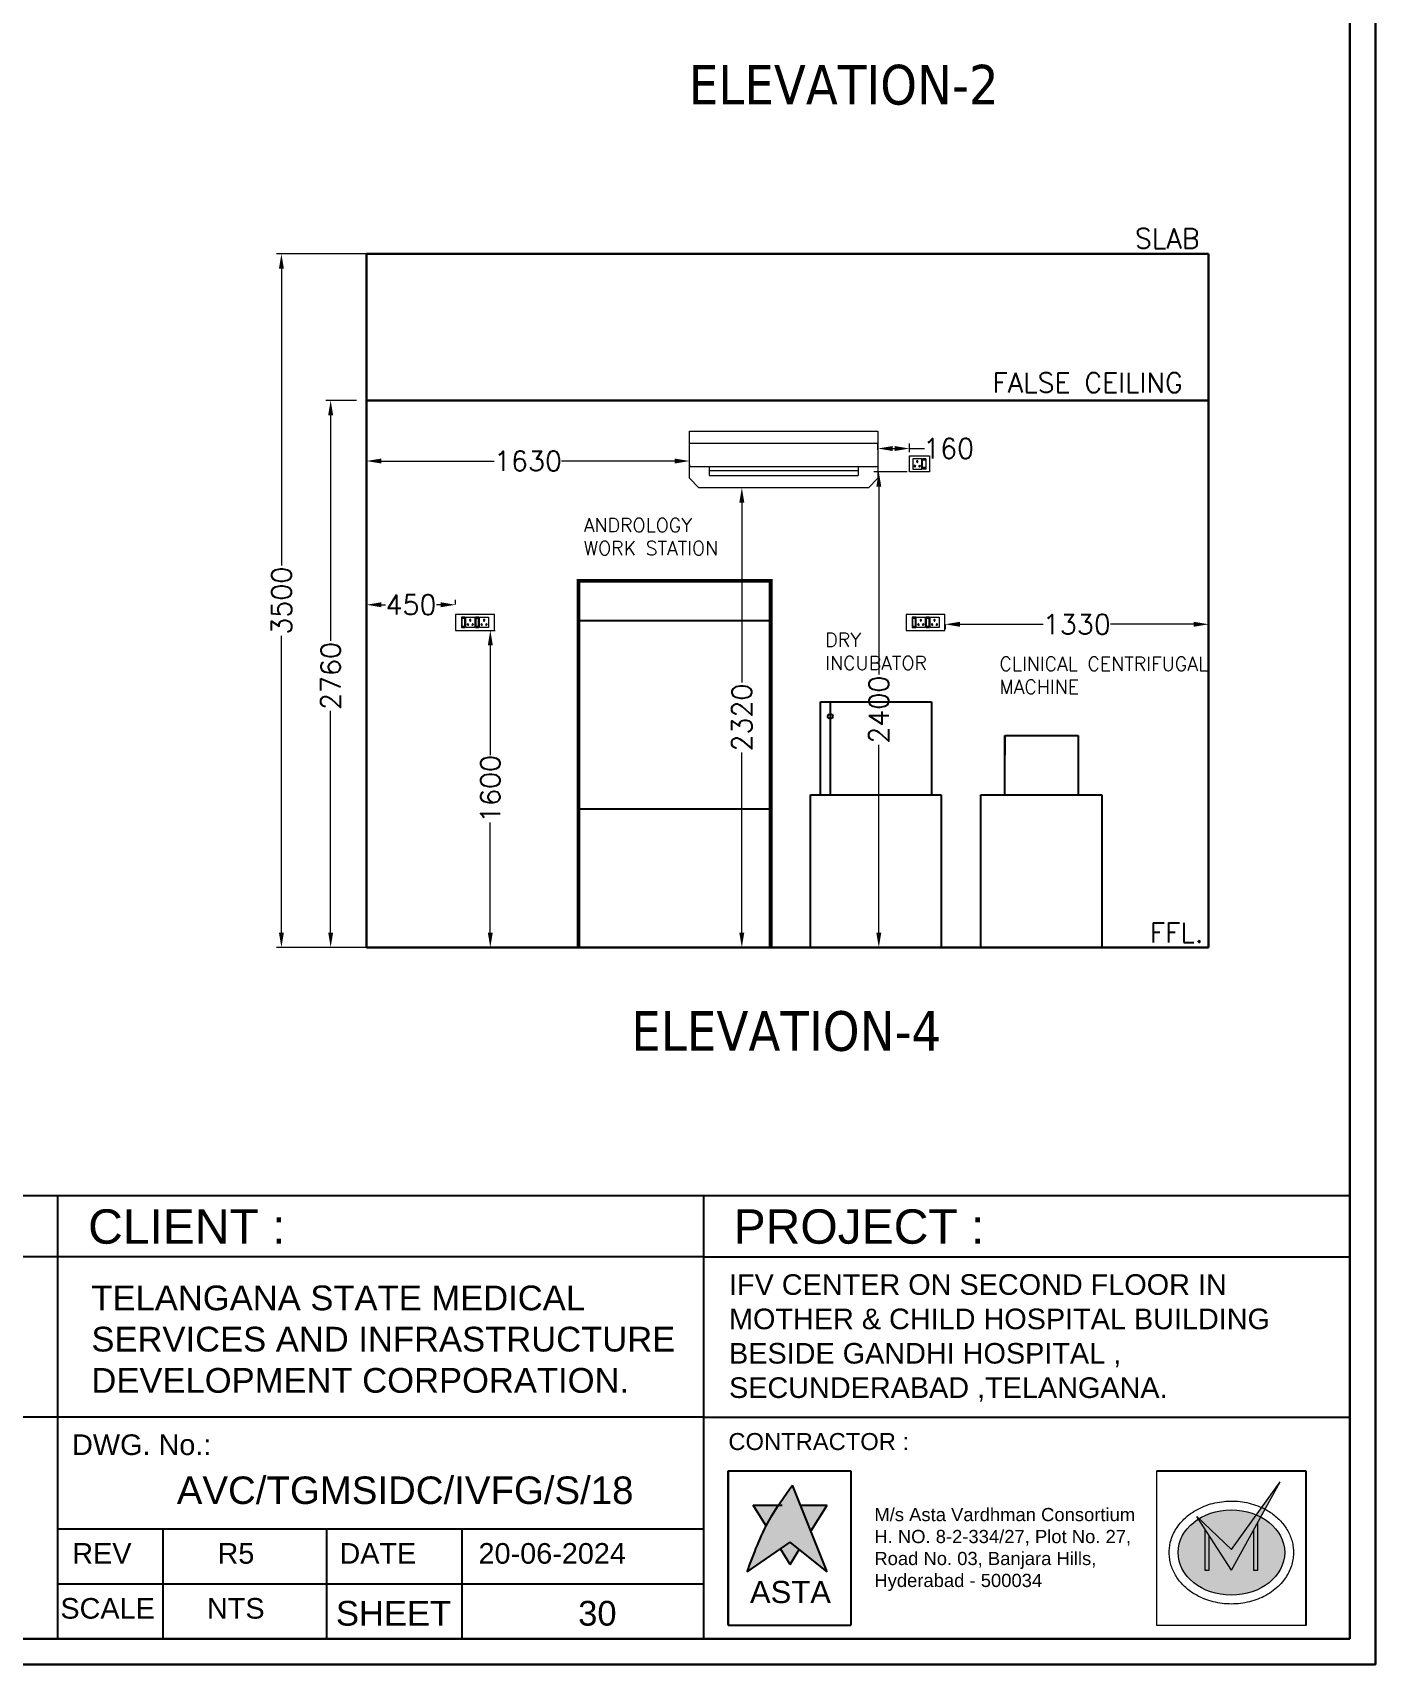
# Model space of a CAD drawing. Header units: millimetres. Extents: x 3552052 to 4144896, y -707811 to -630695.
# Drawn here: x 3991737 to 3998511, y -700712 to -692479 of the extents above; entities that cross this region are included whole.
import ezdxf
from ezdxf.enums import TextEntityAlignment as Align

# ---------------------------------------------------------------- set-up
doc = ezdxf.new("R2010")
doc.units = ezdxf.units.MM
doc.header["$LTSCALE"] = 6
doc.header["$MEASUREMENT"] = 0
doc.layers.get('0').update_dxf_attribs({"linetype": 'CONTINUOUS', "lineweight": 0})
doc.layers.get('Defpoints').update_dxf_attribs({"linetype": 'CONTINUOUS', "lineweight": 0})
for name, color, linetype, lineweight in [('0.0', 8, 'CONTINUOUS', 0), ('ELE-2NOS OF 6-16 RAW POWER SOCKET', 1, 'CONTINUOUS', 0), ('ELE-4M UPS P.SB', 3, 'CONTINUOUS', 0), ('ELE-SOCKET NMBERING', 7, 'CONTINUOUS', 9), ('EQP', 6, 'CONTINUOUS', 0), ('hatch', 252, 'CONTINUOUS', 0), ('HVAC', 3, 'CONTINUOUS', 15), ('HVAC_HI-WALL_1.5TR', 5, 'CONTINUOUS', 0), ('MEP_HVAC_RA_DUCT', 1, 'CONTINUOUS', 0), ('MEP_HVAC_TEXT', 7, 'CONTINUOUS', 0), ('TITLE', 7, 'CONTINUOUS', 0)]:
    doc.layers.add(name, color=color, linetype=linetype, lineweight=lineweight)
doc.layers.add('ELE-6A AC SOCKET', color=7, linetype='CONTINUOUS', lineweight=0, true_color=0x00ceb6)
doc.styles.add('Annotation', font='tahoma.ttf')
doc.styles.add('ARIAL', font='arial.ttf')
doc.styles.add('ROMANS', font='romans.shx')
doc.styles.get("Standard").update_dxf_attribs({"font": 'SIMPLEX'})
doc.dimstyles.new('AEPL1', dxfattribs={"dimtxt": 100, "dimasz": 75, "dimexe": 25, "dimexo": 50, "dimtad": 0, "dimdec": 0, "dimtxsty": 'ROMANS', "dimcen": 2.5, "dimclrd": 7, "dimclre": 7, "dimclrt": 7, "dimadec": 0, "dimazin": 0, "dimtfac": 1, "dimtdec": 0, "dimtmove": 0, "dimatfit": 3, "dimfxl": 1, "dimlwd": 0, "dimlwe": 0, "dimarcsym": 0})

# ---------------------------------------------------------------- blocks, each defined once
blk = doc.blocks.new('*D554')
at = {"layer": 'Defpoints', "color": 0, "transparency": 16777216}
for p in [(3993240.3, -694334.8), (3993420.6, -694334.8), (3993620, -697094.8)]:
    blk.add_point(p, dxfattribs=at)
at = {"layer": 'ELE-4M UPS P.SB', "color": 7, "lineweight": 0, "transparency": 16777216}
for p, q in [((3993370.6, -694334.8), (3993215.3, -694334.8)), ((3993240.3, -694409.8), (3993240.3, -695548)), ((3993240.3, -697019.8), (3993240.3, -695901.6)), ((3993570, -697094.8), (3993215.3, -697094.8))]:
    blk.add_line(p, q, dxfattribs=at)
at = {"layer": 'ELE-4M UPS P.SB', "color": 7, "transparency": 16777216}
for points in [[(3993227.8, -694409.8), (3993252.8, -694409.8), (3993240.3, -694334.8)], [(3993227.8, -697019.8), (3993252.8, -697019.8), (3993240.3, -697094.8)]]:
    blk.add_solid(points, dxfattribs=at)
at = {"layer": 'ELE-4M UPS P.SB', "color": 7, "lineweight": -3, "transparency": 16777216, "insert": (3993240.3, -695724.8), "char_height": 100, "attachment_point": 5, "rotation": 90, "style": 'ROMANS'}
blk.add_mtext('2760', dxfattribs=at)
blk = doc.blocks.new('*D555')
at = {"layer": 'Defpoints', "color": 0, "transparency": 16777216}
for p in [(3992991.9, -693594.8), (3993666.4, -693594.8), (3993620, -697094.8)]:
    blk.add_point(p, dxfattribs=at)
at = {"layer": 'ELE-4M UPS P.SB', "color": 7, "lineweight": 0, "transparency": 16777216}
for p, q in [((3993616.4, -693594.8), (3992966.9, -693594.8)), ((3992991.9, -693669.8), (3992991.9, -695168)), ((3992991.9, -697019.8), (3992991.9, -695521.6)), ((3993570, -697094.8), (3992966.9, -697094.8))]:
    blk.add_line(p, q, dxfattribs=at)
at = {"layer": 'ELE-4M UPS P.SB', "color": 7, "transparency": 16777216}
for points in [[(3992979.4, -693669.8), (3993004.4, -693669.8), (3992991.9, -693594.8)], [(3992979.4, -697019.8), (3993004.4, -697019.8), (3992991.9, -697094.8)]]:
    blk.add_solid(points, dxfattribs=at)
at = {"layer": 'ELE-4M UPS P.SB', "color": 7, "lineweight": -3, "transparency": 16777216, "insert": (3992991.9, -695344.8), "char_height": 100, "attachment_point": 5, "rotation": 90, "style": 'ROMANS'}
blk.add_mtext('3500', dxfattribs=at)
blk = doc.blocks.new('RTUH 6U')
at = {"layer": 'ELE-2NOS OF 6-16 RAW POWER SOCKET', "color": 30, "lineweight": 0, "ltscale": 300}
for p, q in [((-312, -26), (-227, -26)), ((-312, -124), (-312, -26)), ((-227, -124), (-312, -124)), ((-227, -26), (-227, -124)), ((-187, -26), (-221, -26)), ((-221, -26), (-221, -124)), ((-187, -124), (-221, -124)), ((-221, -124), (-187, -124)), ((-190, -37), (-218, -37)), ((-218, -37), (-218, -113)), ((-190, -40), (-218, -40)), ((-218, -113), (-190, -113)), ((-190, -113), (-190, -37)), ((-187, -124), (-187, -26)), ((-187, -124), (-187, -26)), ((-181, -124), (-181, -26)), ((-181, -26), (-96, -26)), ((-96, -124), (-181, -124)), ((-96, -26), (-96, -124)), ((-57, -26), (-91, -26)), ((-91, -26), (-91, -124)), ((-57, -124), (-91, -124)), ((-91, -124), (-57, -124)), ((-60, -37), (-88, -37)), ((-88, -37), (-88, -113)), ((-60, -40), (-88, -40)), ((-88, -113), (-60, -113)), ((-60, -113), (-60, -37)), ((-57, -124), (-57, -26)), ((-57, -124), (-57, -26))]:
    blk.add_line(p, q, dxfattribs=at)
blk.add_lwpolyline([(0, 0), (-368, 0), (-368, -150), (0, -150)], close=True, dxfattribs=at)
for centre, radius, start, end in [((-293, -56), 5.7, 87.49, 354.7311), ((-289, -52), 4.6, 284.9049, 157.3162), ((-269, -99), 6.62, 127.1584, 52.8416), ((-269, -92), 4.22, 341.4031, 198.5969), ((-249, -52), 4.6, 22.6838, 255.0951), ((-245, -56), 5.7, 185.2689, 92.51), ((-163, -56), 5.7, 87.49, 354.7311), ((-159, -52), 4.6, 284.9049, 157.3162), ((-139, -99), 6.62, 127.1584, 52.8416), ((-139, -92), 4.22, 341.4031, 198.5969), ((-119, -52), 4.6, 22.6838, 255.0951), ((-115, -56), 5.7, 185.2689, 92.51)]:
    blk.add_arc(centre, radius, start, end, dxfattribs=at)
blk = doc.blocks.new('FGF6')
at = {"layer": 'HVAC', "color": 5}
for p, q in [((3680007.2, -695087.1), (3680957.2, -695087.1)), ((3680007.2, -695206), (3680957.2, -695206))]:
    blk.add_line(p, q, dxfattribs=at)
at = {"layer": 'HVAC', "color": 8}
for p, q in [((3680106.6, -695206), (3680106.6, -695250.8)), ((3680106.6, -695226.3), (3680857.7, -695226.3)), ((3680106.6, -695250.8), (3680857.7, -695250.8)), ((3680857.7, -695206), (3680857.7, -695250.8))]:
    blk.add_line(p, q, dxfattribs=at)
at = {"layer": 'HVAC', "color": 5}
blk.add_lwpolyline([(3680007.2, -695026.4), (3680957.2, -695026.4), (3680957.2, -695264.8), (3680909.7, -695312.3), (3680054.7, -695312.3), (3680007.2, -695264.8)], close=True, dxfattribs=at)
blk = doc.blocks.new('EQ2WE')
at = {"layer": 'ELE-6A AC SOCKET', "lineweight": 0}
for p, q in [((-99, 170), (-215, 170)), ((-215, 170), (-215, 36)), ((-215, 36), (-99, 36)), ((-99, 36), (-99, 170)), ((-91, 36), (-91, 170)), ((-91, 170), (-45, 170)), ((-45, 170), (-91, 170)), ((-45, 36), (-91, 36)), ((-87, 51), (-87, 155)), ((-87, 155), (-48, 155)), ((-48, 55), (-87, 55)), ((-48, 51), (-87, 51)), ((-48, 155), (-48, 51)), ((-45, 170), (-45, 36)), ((-45, 170), (-45, 36))]:
    blk.add_line(p, q, dxfattribs=at)
blk.add_lwpolyline([(0, 0), (-257, 0), (-257, 206), (0, 206)], close=True, dxfattribs=at)
for centre, radius, start, end in [((-190, 77), 7.83, 5.2689, 272.51), ((-184, 72), 6.31, 202.6838, 75.0951), ((-157, 136), 9.08, 307.1584, 232.8416), ((-157, 127), 5.79, 161.4031, 18.5969), ((-130, 72), 6.31, 104.9049, 337.3162), ((-124, 77), 7.83, 267.49, 174.7311)]:
    blk.add_arc(centre, radius, start, end, dxfattribs=at)
blk = doc.blocks.new('*D556')
at = {"layer": 'Defpoints', "color": 0, "transparency": 16777216}
for p in [(3996160.6, -694577.2), (3996000.6, -694633.6), (3996160.6, -694644.8)]:
    blk.add_point(p, dxfattribs=at)
at = {"layer": 'ELE-4M UPS P.SB', "color": 7, "lineweight": 0, "transparency": 16777216}
for p, q in [((3996000.6, -694583.6), (3996000.6, -694552.2)), ((3996075.6, -694577.2), (3996085.6, -694577.2)), ((3996160.6, -694594.8), (3996160.6, -694552.2)), ((3996160.6, -694577.2), (3996235.6, -694577.2))]:
    blk.add_line(p, q, dxfattribs=at)
at = {"layer": 'ELE-4M UPS P.SB', "color": 7, "transparency": 16777216}
for points in [[(3996075.6, -694564.7), (3996075.6, -694589.7), (3996000.6, -694577.2)], [(3996085.6, -694564.7), (3996085.6, -694589.7), (3996160.6, -694577.2)]]:
    blk.add_solid(points, dxfattribs=at)
at = {"layer": 'ELE-4M UPS P.SB', "color": 7, "lineweight": -3, "transparency": 16777216, "insert": (3996357.6, -694577.2), "char_height": 100, "attachment_point": 5, "style": 'ROMANS'}
blk.add_mtext('160', dxfattribs=at)
blk = doc.blocks.new('*D557')
at = {"layer": 'Defpoints', "color": 0, "transparency": 16777216}
for p in [(3993420.6, -695365.5), (3993420.6, -695423), (3993870.6, -695414.8)]:
    blk.add_point(p, dxfattribs=at)
at = {"layer": 'ELE-4M UPS P.SB', "color": 7, "lineweight": 0, "transparency": 16777216}
for p, q in [((3993420.6, -695373), (3993420.6, -695340.5)), ((3993870.6, -695364.8), (3993870.6, -695340.5)), ((3993495.6, -695365.5), (3993516.4, -695365.5)), ((3993795.6, -695365.5), (3993774.8, -695365.5))]:
    blk.add_line(p, q, dxfattribs=at)
at = {"layer": 'ELE-4M UPS P.SB', "color": 7, "transparency": 16777216}
for points in [[(3993495.6, -695353), (3993495.6, -695378), (3993420.6, -695365.5)], [(3993795.6, -695353), (3993795.6, -695378), (3993870.6, -695365.5)]]:
    blk.add_solid(points, dxfattribs=at)
at = {"layer": 'ELE-4M UPS P.SB', "color": 7, "lineweight": -3, "transparency": 16777216, "insert": (3993645.6, -695365.5), "char_height": 100, "attachment_point": 5, "style": 'ROMANS'}
blk.add_mtext('450', dxfattribs=at)
blk = doc.blocks.new('*D558')
at = {"layer": 'Defpoints', "color": 0, "transparency": 16777216}
for p in [(3993870.6, -695494.8), (3993870.6, -697094.8), (3994045.7, -697094.8)]:
    blk.add_point(p, dxfattribs=at)
at = {"layer": 'ELE-4M UPS P.SB', "color": 7, "lineweight": 0, "transparency": 16777216}
for p, q in [((3993920.6, -695494.8), (3994070.7, -695494.8)), ((3994045.7, -695569.8), (3994045.7, -696125.2)), ((3994045.7, -697019.8), (3994045.7, -696464.5)), ((3993920.6, -697094.8), (3994070.7, -697094.8))]:
    blk.add_line(p, q, dxfattribs=at)
at = {"layer": 'ELE-4M UPS P.SB', "color": 7, "transparency": 16777216}
for points in [[(3994033.2, -695569.8), (3994058.2, -695569.8), (3994045.7, -695494.8)], [(3994033.2, -697019.8), (3994058.2, -697019.8), (3994045.7, -697094.8)]]:
    blk.add_solid(points, dxfattribs=at)
at = {"layer": 'ELE-4M UPS P.SB', "color": 7, "lineweight": -3, "transparency": 16777216, "insert": (3994045.7, -696294.8), "char_height": 100, "attachment_point": 5, "rotation": 90, "style": 'ROMANS'}
blk.add_mtext('1600', dxfattribs=at)
blk = doc.blocks.new('*D559')
at = {"layer": 'Defpoints', "color": 0, "transparency": 16777216}
for p in [(3996339.6, -695414.8), (3997669.6, -695414.8), (3997669.6, -695464.1)]:
    blk.add_point(p, dxfattribs=at)
at = {"layer": 'ELE-4M UPS P.SB', "color": 7, "lineweight": 0, "transparency": 16777216}
for p, q in [((3996339.6, -695464.8), (3996339.6, -695489.1)), ((3996414.6, -695464.1), (3996834.9, -695464.1)), ((3997594.6, -695464.1), (3997174.2, -695464.1)), ((3997669.6, -695464.8), (3997669.6, -695489.1))]:
    blk.add_line(p, q, dxfattribs=at)
at = {"layer": 'ELE-4M UPS P.SB', "color": 7, "transparency": 16777216}
for points in [[(3996414.6, -695451.6), (3996414.6, -695476.6), (3996339.6, -695464.1)], [(3997594.6, -695451.6), (3997594.6, -695476.6), (3997669.6, -695464.1)]]:
    blk.add_solid(points, dxfattribs=at)
at = {"layer": 'ELE-4M UPS P.SB', "color": 7, "lineweight": -3, "transparency": 16777216, "insert": (3997004.6, -695464.1), "char_height": 100, "attachment_point": 5, "style": 'ROMANS'}
blk.add_mtext('1330', dxfattribs=at)
blk = doc.blocks.new('*D560')
at = {"layer": 'Defpoints', "color": 0, "transparency": 16777216}
for p in [(3996199.4, -694694.8), (3996005.6, -697094.8), (3996160.6, -697094.8)]:
    blk.add_point(p, dxfattribs=at)
at = {"layer": 'ELE-4M UPS P.SB', "color": 7, "lineweight": 0, "transparency": 16777216}
for p, q in [((3996149.4, -694694.8), (3995980.6, -694694.8)), ((3996005.6, -694769.8), (3996005.6, -695718)), ((3996005.6, -697019.8), (3996005.6, -696071.6)), ((3996110.6, -697094.8), (3995980.6, -697094.8))]:
    blk.add_line(p, q, dxfattribs=at)
at = {"layer": 'ELE-4M UPS P.SB', "color": 7, "transparency": 16777216}
for points in [[(3995993.1, -694769.8), (3996018.1, -694769.8), (3996005.6, -694694.8)], [(3995993.1, -697019.8), (3996018.1, -697019.8), (3996005.6, -697094.8)]]:
    blk.add_solid(points, dxfattribs=at)
at = {"layer": 'ELE-4M UPS P.SB', "color": 7, "lineweight": -3, "transparency": 16777216, "insert": (3996005.6, -695894.8), "char_height": 100, "attachment_point": 5, "rotation": 90, "style": 'ROMANS'}
blk.add_mtext('2400', dxfattribs=at)
blk = doc.blocks.new('*D561')
at = {"layer": 'Defpoints', "color": 0, "transparency": 16777216}
for p in [(3995356.1, -694774.8), (3995314.5, -697094.8), (3995356.1, -697094.8)]:
    blk.add_point(p, dxfattribs=at)
at = {"layer": 'ELE-4M UPS P.SB', "color": 7, "lineweight": 0, "transparency": 16777216}
for p, q in [((3995306.1, -694774.8), (3995289.5, -694774.8)), ((3995314.5, -694849.8), (3995314.5, -695758)), ((3995314.5, -697019.8), (3995314.5, -696111.6)), ((3995306.1, -697094.8), (3995289.5, -697094.8))]:
    blk.add_line(p, q, dxfattribs=at)
at = {"layer": 'ELE-4M UPS P.SB', "color": 7, "transparency": 16777216}
for points in [[(3995302, -694849.8), (3995327, -694849.8), (3995314.5, -694774.8)], [(3995302, -697019.8), (3995327, -697019.8), (3995314.5, -697094.8)]]:
    blk.add_solid(points, dxfattribs=at)
at = {"layer": 'ELE-4M UPS P.SB', "color": 7, "lineweight": -3, "transparency": 16777216, "insert": (3995314.5, -695934.8), "char_height": 100, "attachment_point": 5, "rotation": 90, "style": 'ROMANS'}
blk.add_mtext('2320', dxfattribs=at)
blk = doc.blocks.new('*D562')
at = {"layer": 'Defpoints', "color": 0, "transparency": 16777216}
for p in [(3993420.6, -694608.2), (3993420.6, -694640.3), (3995050.6, -694608.2)]:
    blk.add_point(p, dxfattribs=at)
at = {"layer": 'ELE-4M UPS P.SB', "color": 7, "lineweight": 0, "transparency": 16777216}
for p, q in [((3993420.6, -694658.2), (3993420.6, -694665.3)), ((3993495.6, -694640.3), (3994065.9, -694640.3)), ((3994975.6, -694640.3), (3994405.2, -694640.3)), ((3995050.6, -694658.2), (3995050.6, -694665.3))]:
    blk.add_line(p, q, dxfattribs=at)
at = {"layer": 'ELE-4M UPS P.SB', "color": 7, "transparency": 16777216}
for points in [[(3993495.6, -694627.8), (3993495.6, -694652.8), (3993420.6, -694640.3)], [(3994975.6, -694627.8), (3994975.6, -694652.8), (3995050.6, -694640.3)]]:
    blk.add_solid(points, dxfattribs=at)
at = {"layer": 'ELE-4M UPS P.SB', "color": 7, "lineweight": -3, "transparency": 16777216, "insert": (3994235.6, -694640.3), "char_height": 100, "attachment_point": 5, "style": 'ROMANS'}
blk.add_mtext('1630', dxfattribs=at)
blk = doc.blocks.new('IVF-CONTRACTOR')
at = {"lineweight": -3, "true_color": 0x293189}
h = blk.add_hatch(color=177, dxfattribs=at)
h.dxf.hatch_style = 1
edge = h.paths.add_edge_path()
edge.add_spline(control_points=[(3037286, -1386527), (3037185, -1386667), (3036944, -1387001), (3036801, -1387388), (3036719, -1387609)], knot_values=[0, 0, 0, 0, 519.520055, 1226.818077, 1226.818077, 1226.818077, 1226.818077], degree=3, periodic=0)
edge.add_line((3036719, -1387609), (3037255, -1387240))
edge.add_line((3037255, -1387240), (3037717, -1387609))
edge.add_line((3037717, -1387609), (3037286, -1386527))
at = {"lineweight": -3, "true_color": 0xc7c8ca}
h = blk.add_hatch(color=9, dxfattribs=at)
h.dxf.hatch_style = 1
edge = h.paths.add_edge_path()
edge.add_spline(control_points=[(3036953, -1387033), (3036967, -1387008), (3037022, -1386919), (3037088, -1386836), (3037139, -1386779)], knot_values=[3356.588859, 3356.588859, 3356.588859, 3356.588859, 3831.174934, 5081.098827, 5081.098827, 5081.098827, 5081.098827], degree=3, periodic=0)
edge.add_line((3037139, -1386779), (3036793, -1386779))
edge.add_line((3036793, -1386779), (3036953, -1387033))
h.paths.add_polyline_path([(3037717, -1386779), (3037386, -1386779), (3037515, -1387102)])
h.paths.add_polyline_path([(3037370, -1387332), (3037255, -1387240), (3037134, -1387323), (3037255, -1387517)])
at = {"true_color": 0xed1f24}
h = blk.add_hatch(color=240, dxfattribs=at)
h.dxf.hatch_style = 1
edge = h.paths.add_edge_path()
edge.add_line((3042329, -1386921), (3042349, -1386951))
edge.add_ellipse((3042760, -1387369), major_axis=(-665, 0), ratio=0.800236, start_angle=-52.6357, end_angle=-51.8324, ccw=False)
edge.add_line((3042356, -1386946), (3042329, -1386921))
at = {"layer": '0.0', "true_color": 0xed1f24}
h = blk.add_hatch(color=240, dxfattribs=at)
h.dxf.hatch_style = 1
edge = h.paths.add_edge_path()
edge.add_line((3042760, -1387590), (3043125, -1386925))
edge.add_ellipse((3042760, -1387369), major_axis=(-665, 0), ratio=0.800236, start_angle=-123.3804, end_angle=-117.8517)
edge.add_line((3043070, -1386899), (3042760, -1387331))
edge.add_line((3042760, -1387331), (3042356, -1386946))
edge.add_ellipse((3042760, -1387369), major_axis=(-665, 0), ratio=0.800236, start_angle=-52.6357, end_angle=-51.8324)
edge.add_line((3042349, -1386951), (3042760, -1387590))
edge = h.paths.add_edge_path()
edge.add_spline(control_points=[(3043179, -1386828), (3043165, -1386821), (3043150, -1386814), (3043136, -1386807)], knot_values=[-2.156071, -2.156071, -2.156071, -2.156071, -2.090953, -2.090953, -2.090953, -2.090953], degree=3, periodic=0)
edge.add_line((3043136, -1386807), (3043070, -1386899))
edge.add_ellipse((3042760, -1387369), major_axis=(-665, 0), ratio=0.800236, start_angle=-123.3804, end_angle=-117.8517, ccw=False)
edge.add_line((3043125, -1386925), (3043179, -1386828))
edge = h.paths.add_edge_path()
edge.add_line((3043367, -1386486), (3043136, -1386807))
edge.add_spline(control_points=[(3043136, -1386807), (3043150, -1386814), (3043165, -1386821), (3043179, -1386828)], knot_values=[-2.156071, -2.156071, -2.156071, -2.156071, -2.090953, -2.090953, -2.090953, -2.090953], degree=3, periodic=0)
edge.add_line((3043179, -1386828), (3043367, -1386486))
at = {"layer": '0.0', "true_color": 0x139b48}
h = blk.add_hatch(color=114, dxfattribs=at)
h.dxf.hatch_style = 1
edge = h.paths.add_edge_path()
edge.add_ellipse((3042760, -1387369), major_axis=(-665, 0), ratio=0.800236, start_angle=-51.8324, end_angle=236.6196)
edge.add_line((3043125, -1386925), (3043091, -1386988))
edge.add_line((3043091, -1386988), (3043091, -1387590))
edge.add_line((3043091, -1387590), (3043036, -1387590))
edge.add_line((3043036, -1387590), (3043036, -1387088))
edge.add_line((3043036, -1387088), (3042760, -1387590))
edge.add_line((3042760, -1387590), (3042484, -1387160))
edge.add_line((3042484, -1387160), (3042484, -1387590))
edge.add_line((3042484, -1387590), (3042428, -1387590))
edge.add_line((3042428, -1387590), (3042428, -1387075))
edge.add_line((3042428, -1387075), (3042349, -1386951))
edge = h.paths.add_edge_path()
edge.add_ellipse((3042760, -1387369), major_axis=(-665, 0), ratio=0.800236, start_angle=-117.8517, end_angle=-52.6357)
edge.add_line((3042356, -1386946), (3042760, -1387331))
edge.add_line((3042760, -1387331), (3043070, -1386899))
at = {"layer": '0.0', "true_color": 0x000000}
h = blk.add_hatch(color=18, dxfattribs=at)
h.dxf.hatch_style = 1
h.paths.add_polyline_path([(3042484, -1387160), (3042428, -1387075), (3042428, -1387590), (3042484, -1387590)])
h.paths.add_polyline_path([(3043036, -1387590), (3043091, -1387590), (3043091, -1386988), (3043036, -1387088)])
at = {"lineweight": -3}
for p, q in [((3036484, -1386350), (3038013, -1386350)), ((3036484, -1388267), (3036484, -1386350)), ((3036485, -1386350), (3038009, -1386350)), ((3036485, -1388278), (3036485, -1386350)), ((3038013, -1386350), (3038013, -1388267)), ((3041829, -1386350), (3043688, -1386350)), ((3043688, -1386350), (3043688, -1388278)), ((3038011, -1388278), (3036483, -1388278))]:
    blk.add_line(p, q, dxfattribs=at)
at = {"color": 251, "lineweight": -3, "true_color": 0x636466}
for p, q in [((3037717, -1387609), (3037286, -1386527)), ((3036793, -1386779), (3037155, -1386779)), ((3036953, -1387033), (3036793, -1386779)), ((3037386, -1386779), (3037717, -1386779)), ((3037515, -1387102), (3037717, -1386779)), ((3036719, -1387609), (3037255, -1387240)), ((3037255, -1387517), (3037134, -1387323)), ((3037717, -1387609), (3037255, -1387240)), ((3037255, -1387517), (3037370, -1387332))]:
    blk.add_line(p, q, dxfattribs=at)
blk.add_spline([(3036719, -1387609), (3036998, -1386959), (3037286, -1386527)], degree=3, dxfattribs=at)
at = {"layer": '0.0'}
for p, q in [((3036485, -1386350), (3038009, -1386350)), ((3036485, -1388278), (3036485, -1386350)), ((3036485, -1388278), (3036485, -1386350)), ((3036485, -1386350), (3038009, -1386350)), ((3038013, -1386350), (3038013, -1388278)), ((3041829, -1386350), (3043688, -1386350)), ((3041829, -1388278), (3041829, -1386350)), ((3043688, -1386350), (3043688, -1388278)), ((3038009, -1388278), (3036485, -1388278)), ((3043688, -1388278), (3041829, -1388278))]:
    blk.add_line(p, q, dxfattribs=at)
at = {"layer": '0.0', "color": 18, "true_color": 0x000000}
for p, q in [((3042760, -1387590), (3043367, -1386486)), ((3042760, -1387331), (3043367, -1386486)), ((3042760, -1387590), (3042329, -1386921)), ((3042329, -1386921), (3042760, -1387331)), ((3043091, -1387590), (3043091, -1386988)), ((3042428, -1387075), (3042428, -1387590)), ((3042484, -1387590), (3042484, -1387160)), ((3043036, -1387088), (3043036, -1387590)), ((3042428, -1387590), (3042484, -1387590)), ((3043036, -1387590), (3043091, -1387590))]:
    blk.add_line(p, q, dxfattribs=at)
at = {"layer": '0.0'}
blk.add_ellipse((3042760, -1387369), major_axis=(-665, 0), ratio=0.800236, start_param=-3.141592653589793, end_param=3.141592653589793, dxfattribs=at)
blk.add_open_spline([(3043535, -1387369), (3043535, -1387353), (3043534, -1387336), (3043530, -1387296), (3043527, -1387272), (3043516, -1387226), (3043509, -1387202), (3043492, -1387157), (3043483, -1387135), (3043460, -1387092), (3043448, -1387071), (3043420, -1387031), (3043405, -1387011), (3043372, -1386974), (3043355, -1386956), (3043318, -1386922), (3043298, -1386906), (3043258, -1386875), (3043236, -1386861), (3043183, -1386829), (3043150, -1386812), (3043081, -1386783), (3043045, -1386771), (3042972, -1386750), (3042935, -1386742), (3042860, -1386731), (3042821, -1386728), (3042745, -1386726), (3042706, -1386727), (3042630, -1386735), (3042593, -1386741), (3042518, -1386757), (3042482, -1386768), (3042412, -1386794), (3042377, -1386809), (3042312, -1386843), (3042280, -1386862), (3042221, -1386905), (3042194, -1386928), (3042147, -1386974), (3042127, -1386996), (3042091, -1387042), (3042074, -1387067), (3042045, -1387117), (3042033, -1387143), (3042012, -1387197), (3042003, -1387225), (3041992, -1387276), (3041988, -1387299), (3041984, -1387347), (3041984, -1387371), (3041986, -1387418), (3041989, -1387442), (3041997, -1387489), (3042003, -1387512), (3042018, -1387557), (3042026, -1387580), (3042047, -1387623), (3042058, -1387645), (3042084, -1387686), (3042098, -1387706), (3042129, -1387744), (3042145, -1387762), (3042180, -1387798), (3042199, -1387814), (3042238, -1387846), (3042259, -1387861), (3042311, -1387894), (3042343, -1387912), (3042409, -1387944), (3042444, -1387957), (3042515, -1387980), (3042552, -1387989), (3042626, -1388003), (3042664, -1388007), (3042740, -1388012), (3042778, -1388012), (3042854, -1388008), (3042892, -1388003), (3042966, -1387989), (3043003, -1387980), (3043074, -1387958), (3043109, -1387944), (3043175, -1387913), (3043208, -1387895), (3043268, -1387856), (3043297, -1387834), (3043351, -1387787), (3043376, -1387761), (3043416, -1387713), (3043432, -1387690), (3043462, -1387643), (3043475, -1387619), (3043497, -1387569), (3043507, -1387543), (3043522, -1387491), (3043527, -1387464), (3043533, -1387415), (3043535, -1387392), (3043535, -1387369)], degree=3, knots=[-3.141593, -3.141593, -3.141593, -3.141593, -3.06788, -3.06788, -2.960953, -2.960953, -2.854026, -2.854026, -2.747099, -2.747099, -2.640172, -2.640172, -2.533245, -2.533245, -2.426319, -2.426319, -2.319392, -2.319392, -2.212465, -2.212465, -2.059875, -2.059875, -1.907286, -1.907286, -1.754697, -1.754697, -1.602107, -1.602107, -1.449518, -1.449518, -1.296928, -1.296928, -1.144339, -1.144339, -0.99175, -0.99175, -0.83916, -0.83916, -0.686571, -0.686571, -0.558641, -0.558641, -0.43071, -0.43071, -0.30278, -0.30278, -0.17485, -0.17485, -0.068516, -0.068516, 0.037819, 0.037819, 0.144154, 0.144154, 0.250488, 0.250488, 0.356823, 0.356823, 0.463157, 0.463157, 0.569492, 0.569492, 0.675826, 0.675826, 0.782161, 0.782161, 0.888495, 0.888495, 1.039928, 1.039928, 1.191361, 1.191361, 1.342794, 1.342794, 1.494227, 1.494227, 1.64566, 1.64566, 1.797093, 1.797093, 1.948526, 1.948526, 2.099959, 2.099959, 2.251392, 2.251392, 2.402825, 2.402825, 2.554258, 2.554258, 2.675591, 2.675591, 2.796924, 2.796924, 2.918258, 2.918258, 3.039591, 3.039591, 3.141593, 3.141593, 3.141593, 3.141593], dxfattribs=at)
at = {"lineweight": -3, "attachment_point": 1, "style": 'ARIAL'}
for s, width, gutter_width, insert, char_height in [('{\\C256;CONTRACTOR :}', 3919.85, 1060, (3036485, -1385878), 212.06), ('{\\C256;M/s Asta Vardhman Consortium\\PH. NO. 8-2-334/27, Plot No. 27, Road No. 03, Banjara Hills, Hyderabad - 500034}', 3696.75, 822, (3038306, -1386813), 164.38)]:
    blk.add_mtext_dynamic_manual_height_columns(s, width=width, gutter_width=gutter_width, heights=[0], dxfattribs=dict(at, insert=insert, char_height=char_height))
at = {"lineweight": 100, "insert": (3036754, -1387723), "char_height": 276.9, "attachment_point": 1, "style": 'ARIAL'}
blk.add_mtext_dynamic_manual_height_columns('ASTA', width=997.56, gutter_width=254, heights=[0], dxfattribs=at)

msp = doc.modelspace()

# ---------------------------------------------------------------- linework, layer by layer
at = {"lineweight": -3}
for p, q in [((3998381, -698347.8), (3986140.1, -698347.8)), ((3991864.7, -700582.9), (3991864.7, -698347.8))]:
    msp.add_line(p, q, dxfattribs=at)
at = {"color": 7, "lineweight": 30}
msp.add_line((3998381, -700582.9), (3991864.7, -700582.9), dxfattribs=at)
for points in [[(3998510.5, -681473.6), (3998510.5, -700712.4), (3986010.5, -700712.4), (3986010.5, -681473.6)], [(3998381, -681603.1), (3998381, -700582.9), (3986140.1, -700582.9), (3986140.1, -681603.1)]]:
    msp.add_lwpolyline(points, close=True, dxfattribs=at)
at = {"layer": 'EQP', "lineweight": -3}
for p, q in [((3994490.6, -695444.8), (3995460.6, -695444.8)), ((3995710.6, -696324.8), (3995710.6, -695854.8)), ((3995710.6, -695854.8), (3996270.6, -695854.8)), ((3995710.6, -695854.8), (3995760.6, -695854.8)), ((3995760.6, -695854.8), (3995760.6, -696324.8)), ((3996270.6, -695854.8), (3996270.6, -696324.8)), ((3996640.6, -696324.8), (3996640.6, -696024.8)), ((3996640.6, -696024.8), (3997010.6, -696024.8)), ((3996640.6, -696024.8), (3996640.6, -696124.8)), ((3997010.6, -696024.8), (3997010.6, -696324.8)), ((3995660.6, -697094.8), (3995660.6, -696324.8)), ((3995660.6, -696324.8), (3996320.6, -696324.8)), ((3995660.6, -696324.8), (3995710.6, -696324.8)), ((3996320.6, -696324.8), (3996320.6, -697094.8)), ((3996520.6, -697094.8), (3996520.6, -696324.8)), ((3996520.6, -696324.8), (3997130.6, -696324.8)), ((3996520.6, -696324.8), (3996640.6, -696324.8)), ((3997130.6, -696324.8), (3997130.6, -697094.8)), ((3994490.6, -696394.8), (3995460.6, -696394.8)), ((3996320.6, -697094.8), (3996520.6, -697094.8))]:
    msp.add_line(p, q, dxfattribs=at)
at = {"layer": 'EQP', "lineweight": -3, "const_width": 20}
msp.add_lwpolyline([(3994490.6, -697094.8), (3994490.6, -695244.8), (3995460.6, -695244.8), (3995460.6, -697094.8)], dxfattribs=at)
at = {"layer": 'EQP', "lineweight": -3}
msp.add_circle((3995760.6, -695928.8), 12.5, dxfattribs=at)
at = {"layer": 'hatch', "color": 7, "lineweight": 30}
msp.add_line((3998381, -698347.2), (3998381, -700582.9), dxfattribs=at)
at = {"layer": 'MEP_HVAC_RA_DUCT', "color": 7, "lineweight": 30}
for p, q in [((3993420.6, -693594.8), (3993420.6, -697094.8)), ((3997669.6, -693594.8), (3997669.6, -697094.8))]:
    msp.add_line(p, q, dxfattribs=at)
for points in [[(3997669.6, -693594.8), (3993420.6, -693594.8)], [(3995730.6, -694334.8), (3993420.6, -694334.8)], [(3997669.6, -694334.8), (3995730.6, -694334.8)], [(3997669.6, -697094.8), (3993420.6, -697094.8)]]:
    msp.add_lwpolyline(points, dxfattribs=at)
at = {"layer": 'MEP_HVAC_TEXT', "lineweight": -3}
for p, q in [((3994490.6, -695244.8), (3994490.6, -695444.8)), ((3994490.6, -697094.8), (3994490.6, -696394.8)), ((3995121.4, -698347.8), (3995121.4, -700582.9)), ((3991864.7, -698655.8), (3988118.6, -698655.8)), ((3995121.4, -698655.8), (3991864.7, -698655.8)), ((3995121.4, -698655.8), (3998381, -698655.8)), ((3991864.7, -699465), (3988118.6, -699465)), ((3995121.4, -699465.3), (3991861.8, -699465)), ((3995121.4, -699465.3), (3998381, -699465)), ((3991864.7, -700028), (3995121.4, -700028)), ((3992394.1, -700028), (3992394.1, -700582.9)), ((3993218.7, -700028), (3993218.7, -700582.9)), ((3993902.8, -700028), (3993902.8, -700582.9)), ((3991864.7, -700305.5), (3995121.4, -700305.5))]:
    msp.add_line(p, q, dxfattribs=at)

# ---------------------------------------------------------------- block references
at = {"color": 240, "lineweight": -3, "true_color": 0xed1f24, "xscale": 0.4043885886206417, "yscale": 0.4043885886206417, "zscale": 0.4043885886206417}
msp.add_blockref('IVF-CONTRACTOR', (2767326.8, -139111.9), dxfattribs=at)
at = {"layer": 'ELE-2NOS OF 6-16 RAW POWER SOCKET', "color": 3, "lineweight": -3, "xscale": 0.5333333333336726, "yscale": 0.5333333333336726, "zscale": 0.5333333333336726, "rotation": 179.9999999999999}
for p in [(3993870.6, -695494.8), (3996143.1, -695494.8)]:
    msp.add_blockref('RTUH 6U', p, dxfattribs=at)
at = {"layer": 'ELE-6A AC SOCKET', "color": 254, "lineweight": -3, "true_color": 0xdebad0, "xscale": 0.3885944238316955, "yscale": 0.3885944238316955, "zscale": 0.3885944238316955}
msp.add_blockref('EQ2WE', (3996260.6, -694694.8), dxfattribs=at)
at = {"layer": 'HVAC_HI-WALL_1.5TR', "lineweight": -3}
msp.add_blockref('FGF6', (315043.4, 537.4), dxfattribs=at)

# ---------------------------------------------------------------- texts
at = {"lineweight": -3, "char_height": 200, "width": 2697.906, "attachment_point": 3, "style": 'Annotation'}
for s, insert in [('\\pxql;ELEVATION-2', (3997744.5, -692641.1)), ('\\pxql;ELEVATION-4', (3997454.7, -697416.3))]:
    msp.add_mtext(s, dxfattribs=dict(at, insert=insert))
at = {"layer": 'ELE-SOCKET NMBERING', "color": 0, "lineweight": -3, "char_height": 100.004, "width": 2358.602, "attachment_point": 1, "style": 'Annotation'}
for s, insert in [('{\\Fromans|c0;SLAB}', (3997297.4, -693467.4)), ('{\\Fromans|c0;FALSE CEILING }', (3996579.2, -694194.7)), ('{\\Fromans|c0;FFL.}', (3997372.6, -696969.8))]:
    msp.add_mtext(s, dxfattribs=dict(at, insert=insert))
at = {"layer": 'MEP_HVAC_TEXT', "lineweight": -3, "char_height": 70, "attachment_point": 1}
for s, width, insert in [('ANDROLOGY \\PWORK STATION', 1116.402, (3994517.2, -694928.4)), ('DRY\\PINCUBATOR', 708.921, (3995735.4, -695507.9)), ('CLINICAL CENTRIFUGAL\\PMACHINE', 1014.38, (3996613.8, -695628.3))]:
    msp.add_mtext_dynamic_manual_height_columns(s, width=width, gutter_width=10, heights=[0], dxfattribs=dict(at, insert=insert))
at = {"layer": 'TITLE', "color": 7, "lineweight": 30, "style": 'ARIAL'}
for s, height, p in [('CLIENT :', 173.38, (3992016.7, -698589.8)), ('PROJECT :', 173.38, (3995273.4, -698589.8)), ('DWG. No.:', 104.03, (3991935.9, -699656))]:
    msp.add_text(s, height=height, dxfattribs=at).set_placement(p)
for s, height, p in [('REV', 104.03, (3992086.3, -700152.4)), ('R5', 104.03, (3992762.4, -700152.4)), ('DATE', 104.03, (3993478.5, -700152.4)), ('20-06-2024', 104.03, (3994358, -700152.4)), ('SCALE', 104.03, (3992115, -700429.8)), ('NTS', 104.03, (3992761.7, -700429.8)), ('SHEET', 124.83, (3993557.5, -700454.6)), ('30', 124.83, (3994585.8, -700454.6))]:
    msp.add_text(s, height=height, dxfattribs=at).set_placement(p, align=Align.MIDDLE_CENTER)
at = {"layer": 'TITLE', "color": 7, "lineweight": 30, "attachment_point": 1, "style": 'ARIAL'}
for s, width, gutter_width, insert, char_height in [('{\\C256;TELANGANA STATE MEDICAL SERVICES AND INFRASTRUCTURE DEVELOPMENT CORPORATION.}', 3116.447, 6.94, (3992033.2, -698800.8), 124.835), ('\\pxql;IFV CENTER ON SECOND FLOOR IN MOTHER & CHILD HOSPITAL BUILDING BESIDE GANDHI HOSPITAL , SECUNDERABAD ,TELANGANA. ', 3116.447, 6.94, (3995249.9, -698743.8), 104.0289), ('\\pxqc;AVC/TGMSIDC/IVFG/S/18', 3739.68, 8.32, (3991746.2, -699764.4), 138.705)]:
    msp.add_mtext_dynamic_manual_height_columns(s, width=width, gutter_width=gutter_width, heights=[0], dxfattribs=dict(at, insert=insert, char_height=char_height))

# ---------------------------------------------------------------- dimensions: what is measured, and where the dimension line sits
at = {"layer": 'ELE-4M UPS P.SB', "color": 0, "lineweight": -3}
for base, p2, picture, middle in [((3992991.9, -693594.8), (3993666.4, -693594.8), '*D555', (3992991.9, -695344.8)), ((3993240.3, -694334.8), (3993420.6, -694334.8), '*D554', (3993240.3, -695724.8))]:
    dim = msp.add_linear_dim(base=base, p1=(3993620, -697094.8), p2=p2, angle=90, dimstyle='AEPL1', dxfattribs=at)
    dim.commit()
    dim.dimension.update_dxf_attribs({"geometry": picture, "text_midpoint": middle, "dimtype": 160})
for base, p1, p2, picture, middle in [((3996160.6, -694577.2), (3996000.6, -694633.6), (3996160.6, -694644.8), '*D556', (3996357.6, -694577.2)), ((3993420.6, -694640.3), (3995050.6, -694608.2), (3993420.6, -694608.2), '*D562', (3994235.6, -694640.3)), ((3993420.6, -695365.5), (3993870.6, -695414.8), (3993420.6, -695423), '*D557', (3993645.6, -695365.5)), ((3997669.6, -695464.1), (3996339.6, -695414.8), (3997669.6, -695414.8), '*D559', (3997004.6, -695464.1))]:
    dim = msp.add_linear_dim(base=base, p1=p1, p2=p2, dimstyle='AEPL1', dxfattribs=at)
    dim.commit()
    dim.dimension.update_dxf_attribs({"geometry": picture, "text_midpoint": middle})
for base, p1, p2, picture, middle in [((3996005.6, -697094.8), (3996199.4, -694694.8), (3996160.6, -697094.8), '*D560', (3996005.6, -695894.8)), ((3995314.5, -697094.8), (3995356.1, -694774.8), (3995356.1, -697094.8), '*D561', (3995314.5, -695934.8)), ((3994045.7, -697094.8), (3993870.6, -695494.8), (3993870.6, -697094.8), '*D558', (3994045.7, -696294.8))]:
    dim = msp.add_linear_dim(base=base, p1=p1, p2=p2, angle=90, dimstyle='AEPL1', dxfattribs=at)
    dim.commit()
    dim.dimension.update_dxf_attribs({"geometry": picture, "text_midpoint": middle})

doc.saveas('drawing.dxf')
